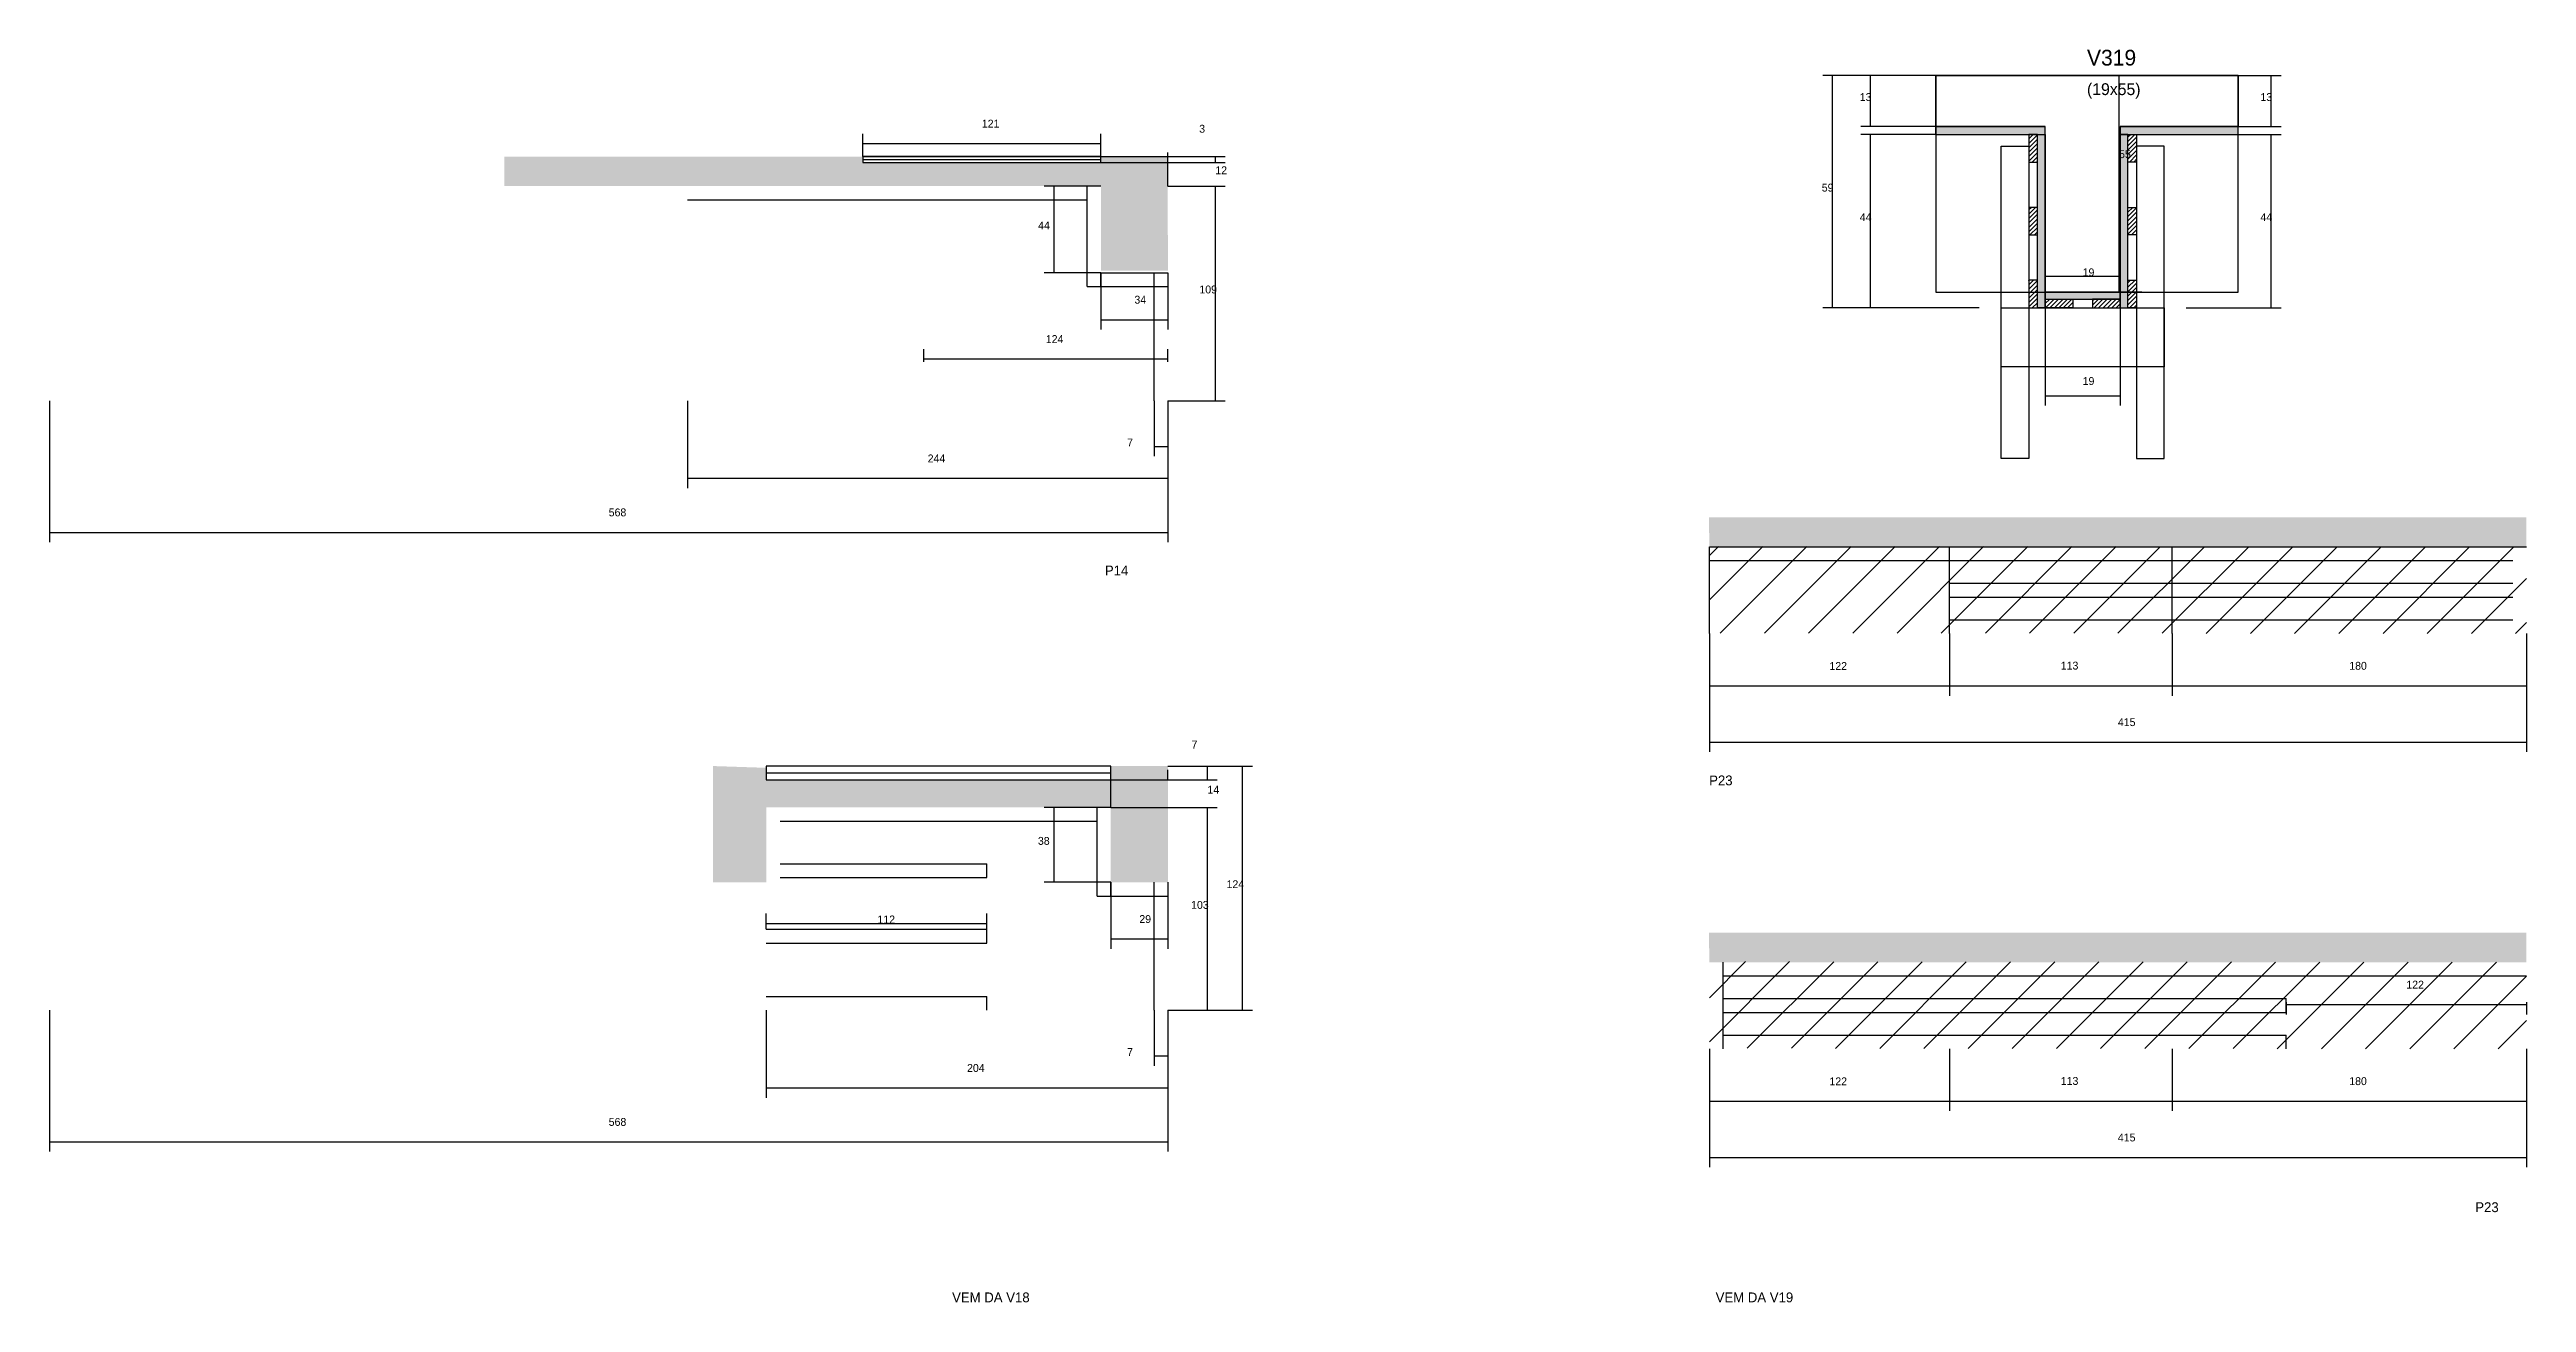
# Model space of a CAD drawing. Header units: metres. Extents: x 4313 to 5571, y 2347 to 3617.
# Drawn here: x 4313 to 5571, y 2980 to 3617 of the extents above; entities that cross this region are included whole.
import ezdxf

# ---------------------------------------------------------------- set-up
doc = ezdxf.new("R2010")
doc.units = ezdxf.units.M
for name, color, linetype in [('CONCRETO', 251, 'Continuous'), ('COTA', 241, 'Continuous'), ('Hachura', 253, 'Continuous'), ('Madeira', 126, 'Continuous'), ('NOMENCLATURA', 7, 'Continuous'), ('Painéis', 200, 'Continuous'), ('REAPROVEITAMENTO', 251, 'Continuous'), ('SARR_2.2x7', 40, 'Continuous'), ('SARR_3.5x7', 81, 'Continuous'), ('SARR_EDITAR', 141, 'Continuous'), ('Texto Seção', 7, 'Continuous')]:
    doc.layers.add(name, color=color, linetype=linetype)

msp = doc.modelspace()

# ---------------------------------------------------------------- hatches: boundary and pattern name
at = {"layer": 'COTA'}
h = msp.add_hatch(dxfattribs=at)
h.set_pattern_fill('AR-CONC', scale=0.03)
h.paths.add_polyline_path([(4725.7, 3559.3), (4725.7, 3562.3), (4725.7, 3562.3), (4543.7, 3562.3), (4543.7, 3562.3), (4543.7, 3547.3), (4543.7, 3547.3), (4846.7, 3547.3), (4846.7, 3547.3), (4846.7, 3504.3), (4846.7, 3504.3), (4880.7, 3504.3), (4880.7, 3504.3), (4880.6, 3562.3), (4880.6, 3562.3), (4846.7, 3562.3), (4846.7, 3562.3), (4846.7, 3559.3), (4846.7, 3559.3), (4725.7, 3559.3)])
h = msp.add_hatch(dxfattribs=at)
h.set_pattern_fill('AR-CONC', scale=0.03)
h.paths.add_polyline_path([(5570.7, 3364.1), (5570.7, 3379.1), (5570.7, 3379.1), (5155.5, 3379.1), (5155.5, 3379.1), (5155.7, 3364.1), (5155.7, 3364.1), (5570.7, 3364.1)])
h = msp.add_hatch(dxfattribs=at)
h.set_pattern_fill('AR-CONC', scale=0.03)
h.paths.add_polyline_path([(4851.7, 3231.8), (4676.7, 3231.8), (4676.7, 3231.8), (4676.7, 3193.8), (4676.7, 3193.8), (4649.7, 3193.8), (4649.7, 3193.8), (4649.7, 3252.8), (4649.7, 3252.8), (4676.7, 3251.9), (4676.7, 3251.9), (4676.7, 3245.8), (4676.7, 3245.8), (4851.7, 3245.8), (4851.7, 3245.8), (4851.7, 3252.8), (4851.7, 3252.8), (4880.7, 3252.8), (4880.7, 3252.8), (4880.7, 3193.8), (4880.7, 3193.8), (4851.7, 3193.8), (4851.7, 3193.8), (4851.7, 3231.8)])
h = msp.add_hatch(dxfattribs=at)
h.set_pattern_fill('AR-CONC', scale=0.03)
h.paths.add_polyline_path([(5570.7, 3153.2), (5570.7, 3168.2), (5570.7, 3168.2), (5155.5, 3168.2), (5155.5, 3168.2), (5155.7, 3153.2), (5155.7, 3153.2), (5570.7, 3153.2)])
at = {"layer": 'Hachura'}
h = msp.add_hatch(color=8, dxfattribs=at)
h.dxf.hatch_style = 1
h.paths.add_polyline_path([(5326.3, 3573.5), (5326.3, 3577.5), (5326.3, 3577.5), (5270.7, 3577.5), (5270.7, 3577.5), (5270.7, 3573.5), (5270.7, 3573.5), (5326.3, 3573.5)])
h = msp.add_hatch(dxfattribs=at)
h.set_pattern_fill('ANSI31', scale=0.5)
h.paths.add_polyline_path([(5317.9, 3559.5), (5322.3, 3559.5), (5322.3, 3559.5), (5322.3, 3573.5), (5322.3, 3573.5), (5317.9, 3573.5), (5317.9, 3573.5), (5317.9, 3559.5)])
h = msp.add_hatch(color=8, dxfattribs=at)
h.dxf.hatch_style = 1
h.paths.add_polyline_path([(5322.3, 3573.5), (5326.3, 3573.5), (5326.3, 3573.5), (5326.3, 3485.5), (5326.3, 3485.5), (5322.3, 3485.5), (5322.3, 3485.5), (5322.3, 3573.5)])
h = msp.add_hatch(color=8, dxfattribs=at)
h.dxf.hatch_style = 1
h.paths.add_polyline_path([(5424.3, 3573.5), (5424.3, 3577.5), (5424.3, 3577.5), (5364.3, 3577.5), (5364.3, 3577.5), (5364.3, 3573.5), (5364.3, 3573.5), (5424.3, 3573.5)])
h = msp.add_hatch(color=8, dxfattribs=at)
h.dxf.hatch_style = 1
h.paths.add_polyline_path([(5368.3, 3575.5), (5364.3, 3575.5), (5364.3, 3575.5), (5364.3, 3485.5), (5364.3, 3485.5), (5368.3, 3485.5), (5368.3, 3485.5), (5368.3, 3575.5)])
h = msp.add_hatch(dxfattribs=at)
h.set_pattern_fill('ANSI31', scale=0.5)
h.paths.add_polyline_path([(5372.7, 3559.5), (5368.3, 3559.5), (5368.3, 3559.5), (5368.3, 3573.5), (5368.3, 3573.5), (5372.7, 3573.5), (5372.7, 3573.5), (5372.7, 3559.5)])
h = msp.add_hatch(dxfattribs=at)
h.set_pattern_fill('ANSI31', scale=0.5)
h.paths.add_polyline_path([(5317.9, 3522.5), (5322.3, 3522.5), (5322.3, 3522.5), (5322.3, 3536.5), (5322.3, 3536.5), (5317.9, 3536.5), (5317.9, 3536.5), (5317.9, 3522.5)])
h = msp.add_hatch(dxfattribs=at)
h.set_pattern_fill('ANSI31', scale=0.5)
h.paths.add_polyline_path([(5372.7, 3522.5), (5368.3, 3522.5), (5368.3, 3522.5), (5368.3, 3536.5), (5368.3, 3536.5), (5372.7, 3536.5), (5372.7, 3536.5), (5372.7, 3522.5)])
h = msp.add_hatch(dxfattribs=at)
h.set_pattern_fill('ANSI31', scale=0.5)
h.paths.add_polyline_path([(5317.9, 3485.5), (5322.3, 3485.5), (5322.3, 3485.5), (5322.3, 3499.5), (5322.3, 3499.5), (5317.9, 3499.5), (5317.9, 3499.5), (5317.9, 3485.5)])
h = msp.add_hatch(dxfattribs=at)
h.set_pattern_fill('ANSI31', scale=0.5)
h.paths.add_polyline_path([(5372.7, 3485.5), (5368.3, 3485.5), (5368.3, 3485.5), (5368.3, 3499.5), (5368.3, 3499.5), (5372.7, 3499.5), (5372.7, 3499.5), (5372.7, 3485.5)])
h = msp.add_hatch(color=8, dxfattribs=at)
h.dxf.hatch_style = 1
h.paths.add_polyline_path([(5364.3, 3489.9), (5364.3, 3493.5), (5364.3, 3493.5), (5326.3, 3493.5), (5326.3, 3493.5), (5326.3, 3489.9), (5326.3, 3489.9), (5364.3, 3489.9)])
h = msp.add_hatch(dxfattribs=at)
h.set_pattern_fill('ANSI31', scale=0.5)
h.paths.add_polyline_path([(5326.3, 3485.5), (5326.3, 3489.9), (5326.3, 3489.9), (5340.3, 3489.9), (5340.3, 3489.9), (5340.3, 3485.5), (5340.3, 3485.5), (5326.3, 3485.5)])
h = msp.add_hatch(dxfattribs=at)
h.set_pattern_fill('ANSI31', scale=0.5)
h.paths.add_polyline_path([(5364.3, 3485.5), (5364.3, 3489.9), (5364.3, 3489.9), (5350.3, 3489.9), (5350.3, 3489.9), (5350.3, 3485.5), (5350.3, 3485.5), (5364.3, 3485.5)])
at = {"layer": 'REAPROVEITAMENTO'}
h = msp.add_hatch(dxfattribs=at)
h.set_pattern_fill('ANSI31', scale=5)
h.paths.add_polyline_path([(5570.7, 3320.1), (5570.7, 3364.1), (5570.7, 3364.1), (5155.7, 3364.3), (5155.7, 3364.3), (5155.7, 3320.3), (5155.7, 3320.3), (5570.7, 3320.1)])
h = msp.add_hatch(dxfattribs=at)
h.set_pattern_fill('ANSI31', scale=5)
h.paths.add_polyline_path([(5570.7, 3109.2), (5570.7, 3153.2), (5570.7, 3153.2), (5155.7, 3153.5), (5155.7, 3153.5), (5155.7, 3109.5), (5155.7, 3109.5), (5570.7, 3109.2)])

# ---------------------------------------------------------------- linework, layer by layer
at = {"layer": 'CONCRETO'}
for points in [[(5270.7, 3577.5), (5270.7, 3603.5), (5424.3, 3603.5), (5424.3, 3577.5), (5364.3, 3577.5), (5364.3, 3493.5), (5326.3, 3493.5), (5326.3, 3577.5)], [(5270.7, 3493.5), (5424.3, 3493.5), (5424.3, 3603.5), (5270.7, 3603.5)]]:
    msp.add_lwpolyline(points, close=True, dxfattribs=at)
at = {"layer": 'COTA'}
for p, q in [((5270.7, 3603.5), (5213.3, 3603.5)), ((5218.3, 3485.5), (5218.3, 3603.5)), ((5270.7, 3603.5), (5232.6, 3603.5)), ((5237.6, 3577.5), (5237.6, 3603.5)), ((5375.3, 3603.5), (5358.8, 3603.5)), ((5363.8, 3493.5), (5363.8, 3603.5)), ((5424.3, 3603.5), (5446.1, 3603.5)), ((5441.1, 3577.5), (5441.1, 3603.5)), ((4725.7, 3562.3), (4725.7, 3573.9)), ((4846.7, 3562.3), (4846.7, 3573.9)), ((5270.7, 3577.5), (5232.6, 3577.5)), ((5270.7, 3573.5), (5232.6, 3573.5)), ((5237.6, 3485.5), (5237.6, 3573.5)), ((5424.3, 3577.5), (5446.1, 3577.5)), ((5424.3, 3573.5), (5446.1, 3573.5)), ((5441.1, 3485.5), (5441.1, 3573.5)), ((4725.7, 3568.9), (4846.7, 3568.9)), ((4846.7, 3559.3), (4846.7, 3564.3)), ((4846.7, 3562.3), (4909.8, 3562.3)), ((4880.7, 3547.3), (4880.7, 3564.3)), ((4904.8, 3559.3), (4904.8, 3562.3)), ((4846.7, 3559.3), (4880.7, 3559.3)), ((4846.7, 3559.3), (4909.8, 3559.3)), ((4880.7, 3547.3), (4909.8, 3547.3)), ((4904.8, 3438.3), (4904.8, 3547.3)), ((5326.3, 3485.5), (5326.3, 3506.5)), ((5326.3, 3501.5), (5364.3, 3501.5)), ((5364.3, 3485.5), (5364.3, 3506.5)), ((5292.7, 3485.5), (5213.3, 3485.5)), ((5292.7, 3485.5), (5232.6, 3485.5)), ((5326.3, 3485.5), (5326.3, 3435.8)), ((5375.3, 3493.5), (5358.8, 3493.5)), ((5364.3, 3485.5), (5364.3, 3435.8)), ((5397.9, 3485.5), (5446.1, 3485.5)), ((4636.7, 3438.3), (4636.7, 3393.9)), ((4873.7, 3438.3), (4873.7, 3410.1)), ((4880.7, 3438.3), (4880.7, 3393.9)), ((4880.7, 3438.3), (4909.8, 3438.3)), ((4880.7, 3438.3), (4880.7, 3410.1)), ((5326.3, 3440.8), (5364.3, 3440.8)), ((4873.7, 3415.1), (4880.7, 3415.1)), ((4636.7, 3398.9), (4880.7, 3398.9)), ((5155.7, 3320.1), (5155.7, 3288.5)), ((5155.7, 3320.1), (5155.7, 3260)), ((5277.7, 3320.1), (5277.7, 3288.5)), ((5277.7, 3320.1), (5277.7, 3288.5)), ((5390.7, 3320.1), (5390.7, 3288.5)), ((5390.7, 3320.1), (5390.7, 3288.5)), ((5570.7, 3320.1), (5570.7, 3288.5)), ((5570.7, 3320.1), (5570.7, 3260)), ((5155.7, 3293.5), (5277.7, 3293.5)), ((5277.7, 3293.5), (5390.7, 3293.5)), ((5390.7, 3293.5), (5570.7, 3293.5)), ((5155.7, 3265), (5570.7, 3265)), ((4851.7, 3231.8), (4851.7, 3250.8)), ((4851.7, 3245.8), (4880.7, 3245.8)), ((4880.7, 3252.8), (4905.8, 3252.8)), ((4880.7, 3245.8), (4880.7, 3250.8)), ((4880.7, 3245.8), (4905.8, 3245.8)), ((4900.8, 3245.8), (4900.8, 3252.8)), ((4851.7, 3231.8), (4905.8, 3231.8)), ((4900.8, 3128.8), (4900.8, 3231.8)), ((5448.7, 3132.9), (5448.7, 3126.7)), ((5570.7, 3132.9), (5570.7, 3126.7)), ((4873.7, 3128.8), (4873.7, 3100.6)), ((4880.7, 3128.8), (4905.8, 3128.8)), ((4880.7, 3128.8), (4880.7, 3100.6)), ((5448.7, 3131.7), (5570.7, 3131.7)), ((5155.7, 3109.2), (5155.7, 3077.7)), ((5155.7, 3109.2), (5155.7, 3049.1)), ((5277.7, 3109.2), (5277.7, 3077.7)), ((5277.7, 3109.2), (5277.7, 3077.7)), ((5390.7, 3109.2), (5390.7, 3077.7)), ((5390.7, 3109.2), (5390.7, 3077.7)), ((5570.7, 3109.2), (5570.7, 3077.7)), ((5570.7, 3109.2), (5570.7, 3049.1)), ((4873.7, 3105.6), (4880.7, 3105.6)), ((5155.7, 3082.7), (5277.7, 3082.7)), ((5277.7, 3082.7), (5390.7, 3082.7)), ((5390.7, 3082.7), (5570.7, 3082.7)), ((5155.7, 3054.1), (5570.7, 3054.1))]:
    msp.add_line(p, q, dxfattribs=at)
at = {"layer": 'Madeira'}
for points in [[(5317.9, 3559.5), (5322.3, 3559.5), (5322.3, 3573.5), (5317.9, 3573.5)], [(5372.7, 3559.5), (5368.3, 3559.5), (5368.3, 3573.5), (5372.7, 3573.5)], [(5317.9, 3522.5), (5322.3, 3522.5), (5322.3, 3536.5), (5317.9, 3536.5)], [(5372.7, 3522.5), (5368.3, 3522.5), (5368.3, 3536.5), (5372.7, 3536.5)], [(5317.9, 3485.5), (5322.3, 3485.5), (5322.3, 3499.5), (5317.9, 3499.5)], [(5372.7, 3485.5), (5368.3, 3485.5), (5368.3, 3499.5), (5372.7, 3499.5)], [(5326.3, 3485.5), (5326.3, 3489.9), (5340.3, 3489.9), (5340.3, 3485.5)], [(5364.3, 3485.5), (5364.3, 3489.9), (5350.3, 3489.9), (5350.3, 3485.5)]]:
    msp.add_lwpolyline(points, close=True, dxfattribs=at)
at = {"layer": 'Painéis'}
for p, q in [((5270.7, 3577.5), (5326.3, 3577.5)), ((5270.7, 3573.5), (5270.7, 3577.5)), ((5326.3, 3573.5), (5326.3, 3577.5)), ((5326.3, 3485.5), (5326.3, 3573.5)), ((5364.3, 3577.5), (5424.3, 3577.5)), ((5364.3, 3573.5), (5364.3, 3577.5)), ((5364.3, 3485.5), (5364.3, 3573.5)), ((5424.3, 3573.5), (5424.3, 3577.5)), ((4725.7, 3562.3), (4846.7, 3562.3)), ((4725.7, 3559.3), (4846.7, 3559.3)), ((4846.7, 3547.3), (4817.9, 3547.3)), ((4822.9, 3503.3), (4822.9, 3547.3)), ((4846.7, 3503.3), (4817.9, 3503.3)), ((4846.7, 3503.3), (4880.7, 3503.3)), ((4846.7, 3503.3), (4846.7, 3474.4)), ((4880.7, 3503.3), (4880.7, 3474.4)), ((5326.3, 3493.5), (5364.3, 3493.5)), ((5326.3, 3489.9), (5326.3, 3493.5)), ((5364.3, 3489.9), (5364.3, 3493.5)), ((4846.7, 3479.4), (4880.7, 3479.4)), ((4756.7, 3458.1), (4756.7, 3464.5)), ((4756.7, 3459.5), (4880.7, 3459.5)), ((4880.7, 3458.1), (4880.7, 3464.5)), ((4312.7, 3438.3), (4312.7, 3366.4)), ((4880.7, 3438.3), (4880.7, 3366.4)), ((4312.7, 3371.4), (4880.7, 3371.4)), ((5155.7, 3364.1), (5570.7, 3364.1)), ((5155.7, 3320.1), (5155.7, 3364.1)), ((5277.7, 3320.1), (5277.7, 3364.1)), ((5390.7, 3320.1), (5390.7, 3364.1)), ((4880.7, 3252.8), (4923.6, 3252.8)), ((4918.6, 3128.8), (4918.6, 3252.8)), ((4851.7, 3231.8), (4817.9, 3231.8)), ((4822.9, 3193.8), (4822.9, 3231.8)), ((4851.7, 3193.8), (4817.9, 3193.8)), ((4851.7, 3193.8), (4851.7, 3160)), ((4880.7, 3193.8), (4880.7, 3160)), ((4676.7, 3169.9), (4676.7, 3177.9)), ((4676.7, 3172.9), (4788.7, 3172.9)), ((4788.7, 3169.9), (4788.7, 3177.9)), ((4851.7, 3165), (4880.7, 3165)), ((4312.7, 3128.8), (4312.7, 3057)), ((4676.7, 3128.8), (4676.7, 3084.4)), ((4880.7, 3128.8), (4923.6, 3128.8)), ((4880.7, 3128.8), (4880.7, 3084.4)), ((4880.7, 3128.8), (4880.7, 3057)), ((4676.7, 3089.4), (4880.7, 3089.4)), ((4312.7, 3062), (4880.7, 3062))]:
    msp.add_line(p, q, dxfattribs=at)
for points in [[(5326.3, 3573.5), (5326.3, 3577.5), (5270.7, 3577.5), (5270.7, 3573.5)], [(5322.3, 3573.5), (5326.3, 3573.5), (5326.3, 3485.5), (5322.3, 3485.5)], [(5424.3, 3573.5), (5424.3, 3577.5), (5364.3, 3577.5), (5364.3, 3573.5)], [(5368.3, 3573.5), (5364.3, 3573.5), (5364.3, 3485.5), (5368.3, 3485.5)], [(4846.7, 3562.3), (4725.7, 3562.3), (4725.7, 3559.3), (4846.7, 3559.3)], [(5364.3, 3489.9), (5364.3, 3493.5), (5326.3, 3493.5), (5326.3, 3489.9)], [(4676.7, 3245.8), (4851.7, 3245.8), (4851.7, 3252.8), (4676.7, 3252.8)]]:
    msp.add_lwpolyline(points, close=True, dxfattribs=at)
at = {"layer": 'SARR_2.2x7'}
for p, q in [((4636.7, 3540.3), (4839.7, 3540.3)), ((4839.7, 3496.3), (4839.7, 3547.3)), ((4846.7, 3496.3), (4846.7, 3503.3)), ((4873.7, 3438.3), (4873.7, 3503.3)), ((4839.7, 3496.3), (4846.7, 3496.3)), ((4846.7, 3496.3), (4880.7, 3496.3)), ((5155.7, 3357.1), (5277.7, 3357.1)), ((5277.7, 3357.1), (5390.7, 3357.1)), ((5390.7, 3357.1), (5563.8, 3357.1)), ((5277.7, 3345.6), (5390.7, 3345.6)), ((5277.7, 3338.6), (5390.7, 3338.6)), ((5390.7, 3345.6), (5563.8, 3345.6)), ((5390.7, 3338.6), (5563.8, 3338.6)), ((5277.7, 3327.1), (5390.7, 3327.1)), ((5390.7, 3327.1), (5563.8, 3327.1)), ((4676.7, 3249.3), (4851.7, 3249.3)), ((4683.7, 3224.8), (4844.7, 3224.8)), ((4844.7, 3186.8), (4844.7, 3231.8)), ((4683.7, 3203.2), (4788.7, 3203.2)), ((4683.7, 3196.2), (4788.7, 3196.2)), ((4788.7, 3196.2), (4788.7, 3203.2)), ((4844.7, 3186.8), (4851.7, 3186.8)), ((4851.7, 3186.8), (4851.7, 3193.8)), ((4851.7, 3186.8), (4880.7, 3186.8)), ((4873.7, 3128.8), (4873.7, 3193.8)), ((4676.7, 3169.9), (4788.7, 3169.9)), ((4676.7, 3162.9), (4788.7, 3162.9)), ((4788.7, 3162.9), (4788.7, 3169.9)), ((5162.7, 3109.2), (5162.7, 3153.2)), ((5162.7, 3146.2), (5277.7, 3146.2)), ((5277.7, 3146.2), (5390.7, 3146.2)), ((5390.7, 3146.2), (5570.7, 3146.2)), ((4676.7, 3135.8), (4788.7, 3135.8)), ((4788.7, 3128.8), (4788.7, 3135.8)), ((5162.7, 3134.7), (5277.7, 3134.7)), ((5277.7, 3134.7), (5390.7, 3134.7)), ((5390.7, 3134.7), (5448.7, 3134.7)), ((5448.7, 3127.7), (5448.7, 3134.7)), ((5162.7, 3127.7), (5277.7, 3127.7)), ((5277.7, 3127.7), (5390.7, 3127.7)), ((5390.7, 3127.7), (5448.7, 3127.7)), ((5162.7, 3116.2), (5277.7, 3116.2)), ((5277.7, 3116.2), (5390.7, 3116.2)), ((5390.7, 3116.2), (5448.7, 3116.2)), ((5448.7, 3109.2), (5448.7, 3116.2))]:
    msp.add_line(p, q, dxfattribs=at)
at = {"layer": 'SARR_3.5x7'}
for points in [[(5303.9, 3567.5), (5317.9, 3567.5), (5317.9, 3409), (5303.9, 3409)], [(5386.7, 3567.5), (5372.7, 3567.5), (5372.7, 3409), (5386.7, 3409)], [(5303.9, 3485.5), (5386.7, 3485.5), (5386.7, 3455.5), (5303.9, 3455.5)]]:
    msp.add_lwpolyline(points, close=True, dxfattribs=at)
at = {"layer": 'SARR_EDITAR'}
msp.add_line((4725.7, 3560.8), (4846.7, 3560.8), dxfattribs=at)

# ---------------------------------------------------------------- texts
at = {"layer": 'COTA'}
for s, p in [('13', (5232.1, 3590.5)), ('13', (5435.6, 3590.5)), ('121', (4786.2, 3577)), ('3', (4896.6, 3574.4)), ('55', (5363.8, 3561.5)), ('12', (4904.8, 3553.3)), ('59', (5212.8, 3544.5)), ('44', (5232.1, 3529.5)), ('44', (5435.6, 3529.5)), ('19', (5345.3, 3501.5)), ('109', (4896.7, 3492.8)), ('19', (5345.3, 3446.3)), ('244', (4758.7, 3407)), ('7', (4860, 3415.1)), ('122', (5216.7, 3301.6)), ('113', (5334.2, 3301.8)), ('180', (5480.7, 3301.7)), ('415', (5363.2, 3273.1)), ('7', (4892.7, 3261.7)), ('14', (4900.8, 3238.8)), ('103', (4892.5, 3180.3)), ('122', (5509.7, 3139.8)), ('7', (4860, 3105.6)), ('122', (5216.7, 3090.7)), ('113', (5334.2, 3090.9)), ('180', (5480.7, 3090.8)), ('415', (5363.2, 3062.2))]:
    msp.add_text(s, height=4, dxfattribs=at).set_placement(p)
at = {"layer": 'NOMENCLATURA'}
for s, p in [('P14', (4848.7, 3349.6)), ('P23', (5155.6, 3243)), ('P23', (5544.7, 3026.3))]:
    msp.add_text(s, height=5, dxfattribs=at).set_placement(p)
at = {"layer": 'Painéis'}
for s, p in [('44', (4814.8, 3525.3)), ('34', (4863.7, 3487.6)), ('124', (4818.7, 3467.6)), ('568', (4596.7, 3379.6)), ('38', (4814.7, 3212.8)), ('124', (4910.5, 3190.8)), ('112', (4733.2, 3172.9)), ('29', (4866.2, 3173.1)), ('204', (4778.7, 3097.5)), ('568', (4596.7, 3070.1))]:
    msp.add_text(s, height=4, dxfattribs=at).set_placement(p)
at = {"layer": 'Texto Seção'}
for s, height, p in [('V319', 8, (5347.5, 3608.5)), ('(19x55)', 6, (5347.5, 3593.5)), ('VEM DA V18', 5, (4771.1, 2980.5)), ('VEM DA V19', 5, (5158.9, 2980.5))]:
    msp.add_text(s, height=height, dxfattribs=at).set_placement(p)

doc.saveas('drawing.dxf')
